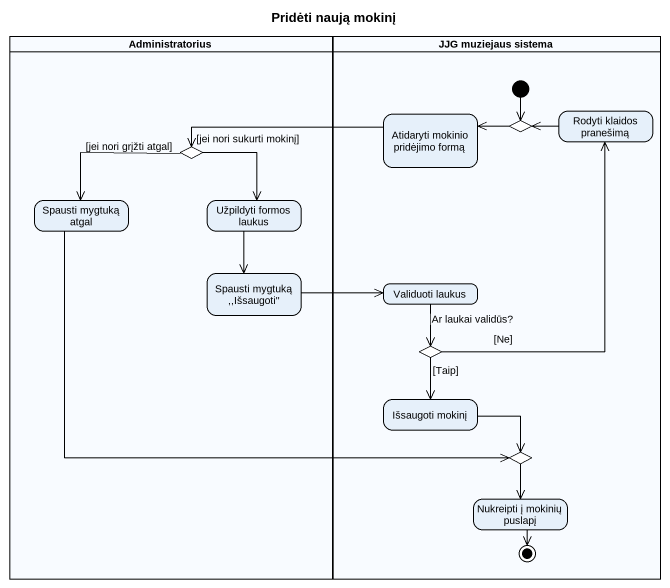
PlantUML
@startuml
title Pridėti naują mokinį
hide empty description
state Administratorius <<partition>> {
  state choice1 <<choice>>
  state "Spausti mygtuką atgal" as Spausti_mygtuką_atgal
  state "Užpildyti formos laukus" as Užpildyti_formos_laukus
  state "Spausti mygtuką ,,Išsaugoti''" as Spausti_mygtuką_Išsaugoti
}
state "JJG muziejaus sistema" as JJG_muziejaus_sistema <<partition>> {
  state "Atidaryti mokinio pridėjimo formą" as Atidaryti_mokinio_pridėjimo
  state choice2 <<choice>>
  state "Rodyti klaidos pranešimą" as Rodyti_klaidos_pranešimą
  state "Validuoti laukus" as Validuoti_laukus
  state choice3 <<choice>>
  state "Išsaugoti mokinį" as Išsaugoti_mokinį
  state choice4 <<choice>>
  state "Nukreipti į mokinių puslapį" as Nukreipti_į_mokinių_puslapį
  [*] --> choice2
  Nukreipti_į_mokinių_puslapį --> [*]
}
choice1 -left-> Spausti_mygtuką_atgal : [jei nori grįžti atgal]
choice1 --> Užpildyti_formos_laukus : [jei nori sukurti mokinį]
Atidaryti_mokinio_pridėjimo -left-> choice1
choice2 -left-> Atidaryti_mokinio_pridėjimo
Rodyti_klaidos_pranešimą -left-> choice2
Spausti_mygtuką_atgal -right-> choice4
Užpildyti_formos_laukus --> Spausti_mygtuką_Išsaugoti
Spausti_mygtuką_Išsaugoti -right-> Validuoti_laukus
Validuoti_laukus --> choice3 : Ar laukai validūs?
choice3 -up-> Rodyti_klaidos_pranešimą : [Ne]
choice3 --> Išsaugoti_mokinį : [Taip]
Išsaugoti_mokinį -right-> choice4
choice4 --> Nukreipti_į_mokinių_puslapį
@enduml
